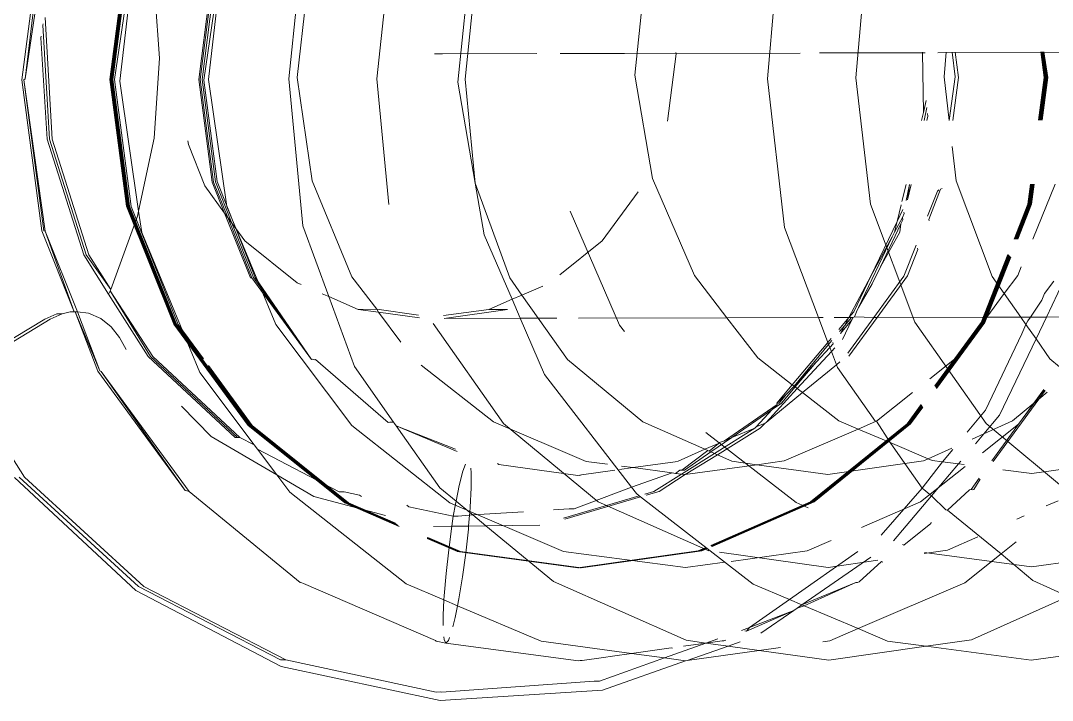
# Model space of a CAD drawing. Header units: millimetres. Extents: x 567392 to 582402, y 4512800 to 4518063.
# Drawn here: x 575578.735 to 575580.778, y 4514461.233 to 4514462.579 of the extents above; entities that cross this region are included whole.
import ezdxf

# ---------------------------------------------------------------- set-up
doc = ezdxf.new("R2010")
doc.units = ezdxf.units.MM
doc.layers.add('a_8', color=8, linetype='Continuous', lineweight=0)

# ---------------------------------------------------------------- blocks, each defined once
blk = doc.blocks.new('A$C4A613EE6')
for p, q in [((551.683, -436.302), (552.074, -439.143)), ((540.035, -436.849), (540.044, -440.994)), ((549.895, -436.731), (550.226, -439.137)), ((548.191, -437.771), (548.378, -439.131)), ((545.276, -438.193), (545.278, -438.841)), ((548.923, -438.195), (547.384, -440.038)), ((545.278, -438.841), (544.568, -438.502)), ((550.493, -439.113), (550.809, -438.41)), ((550.809, -438.41), (551.668, -440.328)), ((542.646, -438.667), (543.734, -439.113)), ((544.813, -438.878), (544.569, -438.697)), ((546.263, -438.582), (546.104, -438.772)), ((548.915, -438.61), (549.02, -438.845)), ((540.534, -438.816), (540.026, -438.893)), ((540.534, -438.83), (540.026, -438.897)), ((540.534, -438.845), (540.026, -438.911)), ((540.534, -438.86), (540.026, -438.926)), ((540.534, -438.875), (540.026, -438.941)), ((540.026, -438.945), (540.534, -438.884)), ((540.534, -438.889), (540.026, -438.956)), ((540.534, -438.816), (541.382, -438.924)), ((540.534, -438.83), (541.382, -438.938)), ((540.534, -438.845), (541.382, -438.953)), ((540.534, -438.86), (541.382, -438.968)), ((540.534, -438.875), (541.382, -438.983)), ((540.534, -438.884), (541.382, -438.994)), ((540.534, -438.889), (541.382, -438.997)), ((544.813, -438.878), (544.943, -438.934)), ((545.278, -439.16), (544.943, -438.934)), ((545.712, -439.048), (545.278, -438.841)), ((545.278, -438.841), (545.278, -439.16)), ((546.104, -438.772), (545.712, -439.048)), ((546.713, -438.894), (546.985, -439.092)), ((546.719, -438.886), (547.4, -439.394)), ((546.733, -438.87), (546.902, -438.993)), ((546.766, -438.83), (546.902, -438.993)), ((542.647, -439.085), (543.046, -439.136)), ((542.647, -439.1), (543.046, -439.151)), ((542.647, -439.115), (543.046, -439.165)), ((542.647, -439.129), (543.046, -439.18)), ((542.647, -439.144), (543.046, -439.195)), ((542.647, -439.157), (543.048, -439.208)), ((542.647, -439.159), (543.046, -439.209)), ((543.046, -439.136), (543.735, -439.408)), ((543.046, -439.151), (543.735, -439.423)), ((543.046, -439.165), (543.735, -439.438)), ((545.354, -439.211), (545.278, -439.16)), ((545.278, -439.16), (545.279, -439.352)), ((545.712, -439.048), (545.429, -439.247)), ((547.221, -439.768), (545.712, -439.048)), ((546.902, -438.993), (548.141, -439.898)), ((546.902, -438.993), (546.985, -439.092)), ((546.985, -439.092), (548.123, -439.92)), ((546.985, -439.092), (547.336, -439.514)), ((548.378, -439.131), (548.302, -439.706)), ((550.226, -439.137), (549.943, -441.258)), ((549.968, -439.741), (550.493, -439.113)), ((552.074, -439.143), (551.796, -441.226)), ((543.046, -439.18), (543.735, -439.453)), ((543.046, -439.195), (543.735, -439.468)), ((543.046, -439.209), (543.735, -439.482)), ((543.048, -439.208), (543.735, -439.48)), ((544.285, -439.339), (544.453, -439.408)), ((545.279, -439.352), (544.815, -439.678)), ((545.429, -439.247), (545.279, -439.352)), ((545.279, -439.352), (545.28, -440.025)), ((545.354, -439.211), (545.429, -439.247)), ((545.429, -439.247), (545.609, -439.331)), ((545.609, -439.331), (547.125, -440.046)), ((549.216, -439.281), (549.283, -439.431)), ((544.07, -439.571), (545.386, -440.091)), ((544.08, -439.56), (545.386, -440.076)), ((544.09, -439.549), (545.386, -440.061)), ((544.453, -439.408), (544.815, -439.678)), ((547.336, -439.514), (547.589, -440.079)), ((547.4, -439.394), (547.966, -440.107)), ((549.73, -439.441), (549.968, -439.741)), ((544.041, -439.603), (545.386, -440.134)), ((544.042, -439.601), (545.388, -440.132)), ((544.05, -439.592), (545.386, -440.121)), ((544.06, -439.581), (545.386, -440.106)), ((544.815, -439.678), (544.478, -439.916)), ((544.815, -439.678), (545.28, -440.025)), ((547.589, -440.079), (547.221, -439.768)), ((549.1, -440.802), (549.968, -439.741)), ((549.968, -439.741), (550.539, -440.459)), ((544.478, -439.916), (542.584, -440.63)), ((545.28, -440.025), (546.087, -440.628)), ((545.28, -440.025), (545.285, -442.194)), ((547.384, -440.038), (545.379, -441.448)), ((545.386, -440.061), (546.694, -441.017)), ((545.386, -440.076), (546.683, -441.024)), ((545.386, -440.091), (546.673, -441.032)), ((545.386, -440.106), (546.663, -441.039)), ((545.386, -440.121), (546.652, -441.046)), ((545.386, -440.134), (546.643, -441.052)), ((545.388, -440.132), (546.649, -441.049)), ((547.125, -440.046), (547.559, -440.409)), ((547.589, -440.079), (547.694, -440.314)), ((547.788, -440.248), (547.589, -440.079)), ((548.471, -440.173), (548.694, -440.335)), ((548.489, -440.152), (548.691, -440.278)), ((548.691, -440.278), (548.7, -440.306)), ((548.7, -440.306), (548.694, -440.335)), ((548.694, -440.335), (548.702, -440.364)), ((548.702, -440.364), (549.1, -440.802)), ((549.628, -440.203), (549.896, -440.802)), ((551.668, -440.328), (551.796, -441.226)), ((540.03, -440.65), (540.536, -440.583)), ((540.536, -440.583), (541.386, -440.692)), ((548.185, -440.583), (548.13, -440.537)), ((548.185, -440.583), (548.143, -440.897)), ((548.2, -440.469), (548.185, -440.583)), ((548.818, -441.119), (548.185, -440.583)), ((548.239, -440.451), (548.939, -441.332)), ((550.539, -440.459), (551.448, -442.571)), ((540.03, -440.709), (540.524, -440.65)), ((541.386, -440.768), (540.521, -440.868)), ((540.524, -440.65), (541.386, -440.768)), ((542.584, -440.63), (541.902, -440.708)), ((546.087, -440.628), (546.503, -441.151)), ((547.874, -440.716), (548.083, -441.181)), ((547.903, -440.696), (548.143, -440.897)), ((540.521, -440.868), (540.03, -440.824)), ((542.735, -440.909), (542.745, -440.936)), ((542.745, -440.936), (543.349, -441.172)), ((542.758, -440.971), (542.784, -441)), ((542.784, -441), (543.283, -441.197)), ((548.143, -440.897), (548.116, -441.102)), ((548.143, -440.897), (548.664, -441.304)), ((548.818, -441.119), (549.096, -440.831)), ((549.1, -440.802), (549.096, -440.831)), ((549.896, -440.802), (549.962, -441.262)), ((541.301, -441.19), (541.248, -441.196)), ((541.387, -441.211), (541.301, -441.19)), ((543.349, -441.172), (543.374, -441.162)), ((548.083, -441.181), (547.763, -441.937)), ((548.116, -441.102), (548.083, -441.181)), ((548.083, -441.181), (548.125, -441.275)), ((548.664, -441.304), (548.818, -441.119)), ((549.708, -441.872), (548.818, -441.119)), ((549.337, -441.127), (549.367, -441.133)), ((549.367, -441.133), (549.796, -441.664)), ((541.23, -441.278), (540.031, -441.294)), ((540.044, -441.245), (540.049, -443.334)), ((541.23, -441.278), (540.987, -441.226)), ((541.387, -441.26), (541.13, -441.21)), ((541.387, -441.316), (541.23, -441.278)), ((543.917, -441.397), (543.943, -441.387)), ((543.943, -441.387), (544.462, -441.593)), ((547.013, -441.322), (547.396, -441.601)), ((547.019, -441.318), (547.397, -441.593)), ((547.022, -441.316), (547.395, -441.589)), ((547.032, -441.308), (547.395, -441.574)), ((547.042, -441.301), (547.395, -441.559)), ((547.052, -441.294), (547.395, -441.545)), ((547.063, -441.287), (547.395, -441.53)), ((548.125, -441.275), (548.178, -441.645)), ((548.178, -441.645), (548.664, -441.304)), ((548.664, -441.304), (549.598, -442.113)), ((548.939, -441.332), (549.443, -442.502)), ((551.796, -441.226), (551.695, -441.986)), ((551.796, -441.226), (552.073, -443.152)), ((542.959, -441.591), (542.653, -441.517)), ((542.959, -441.591), (542.653, -441.551)), ((542.968, -441.62), (542.653, -441.551)), ((545.379, -441.448), (543.045, -442.328)), ((543.853, -441.421), (544.468, -441.664)), ((544.462, -441.593), (545.285, -442.194)), ((546.772, -441.491), (547.339, -442.205)), ((547.395, -441.53), (548.938, -443.441)), ((547.395, -441.545), (548.939, -443.456)), ((547.395, -441.559), (548.939, -443.471)), ((547.395, -441.574), (548.939, -443.486)), ((547.395, -441.589), (548.939, -443.5)), ((547.396, -441.601), (548.939, -443.511)), ((547.397, -441.593), (548.939, -443.493)), ((542.993, -441.704), (542.653, -441.622)), ((543.387, -441.8), (543.059, -441.72)), ((543.387, -441.8), (543.15, -441.686)), ((543.23, -441.656), (543.199, -441.668)), ((543.307, -441.694), (543.23, -441.656)), ((543.351, -441.686), (543.307, -441.694)), ((543.597, -441.85), (543.307, -441.694)), ((543.432, -441.724), (543.351, -441.686)), ((543.597, -441.85), (543.387, -441.8)), ((544.47, -442.316), (543.387, -441.8)), ((544.283, -442.13), (543.432, -441.724)), ((543.597, -441.745), (543.432, -441.724)), ((544.283, -442.13), (543.597, -441.745)), ((544.468, -441.664), (545.285, -442.258)), ((547.763, -441.937), (548.178, -441.645)), ((548.178, -441.645), (548.397, -443.172)), ((549.796, -441.664), (549.785, -441.69)), ((543.688, -441.899), (543.597, -441.85)), ((544.47, -442.316), (543.688, -441.899)), ((545.09, -442.561), (543.688, -441.899)), ((547.339, -442.205), (547.763, -441.937)), ((547.763, -441.937), (547.496, -442.57)), ((551.695, -441.986), (551.448, -442.571)), ((544.619, -442.29), (544.283, -442.13)), ((545.285, -442.194), (546.052, -442.754)), ((545.285, -442.194), (545.285, -442.258)), ((546.28, -442.98), (547.349, -442.228)), ((547.339, -442.205), (547.349, -442.228)), ((547.349, -442.228), (547.496, -442.57)), ((550.093, -442.177), (550.235, -443.162)), ((550.133, -442.082), (550.122, -442.108)), ((550.122, -442.108), (550.524, -442.549)), ((540.542, -442.617), (538.031, -442.392)), ((543.045, -442.328), (540.542, -442.617)), ((545.175, -442.652), (544.47, -442.316)), ((545.286, -442.752), (544.47, -442.316)), ((545.09, -442.561), (544.619, -442.29)), ((545.285, -442.258), (545.275, -442.64)), ((545.285, -442.258), (545.996, -442.775)), ((550.978, -443.685), (550.033, -442.32)), ((545.174, -442.602), (545.09, -442.561)), ((545.275, -442.64), (545.174, -442.602)), ((547.496, -442.57), (547.336, -442.949)), ((547.496, -442.57), (548.127, -444.034)), ((549.924, -442.578), (550.874, -443.932)), ((550.524, -442.549), (550.535, -442.58)), ((550.535, -442.58), (550.534, -442.615)), ((550.534, -442.615), (550.978, -443.685)), ((550.534, -442.615), (550.998, -443.638)), ((551.448, -442.571), (550.998, -443.638)), ((551.448, -442.571), (551.687, -443.127)), ((545.286, -442.752), (545.175, -442.652)), ((545.286, -442.665), (545.275, -442.64)), ((545.336, -442.692), (545.286, -442.665)), ((545.286, -442.698), (545.286, -442.665)), ((545.286, -442.698), (545.286, -442.752)), ((545.45, -442.839), (545.286, -442.698)), ((545.286, -442.752), (545.287, -443.043)), ((545.528, -442.952), (545.286, -442.752)), ((545.45, -442.839), (545.286, -442.752)), ((545.606, -442.922), (545.336, -442.692)), ((545.722, -442.879), (545.336, -442.692)), ((545.565, -442.938), (545.45, -442.839)), ((545.606, -442.922), (545.45, -442.839)), ((545.963, -443.1), (545.89, -443.032)), ((545.963, -443.1), (546.223, -443.001)), ((546.163, -442.929), (546.223, -443.001)), ((546.223, -443.001), (546.28, -442.98)), ((546.223, -443.001), (546.775, -443.671)), ((547.336, -442.949), (546.775, -443.671)), ((545.288, -443.354), (545.783, -443.167)), ((545.783, -443.167), (545.705, -443.101)), ((545.819, -443.154), (545.741, -443.088)), ((545.783, -443.167), (545.819, -443.154)), ((546.618, -443.873), (545.783, -443.167)), ((545.809, -443.062), (545.784, -443.072)), ((545.882, -443.13), (545.809, -443.062)), ((545.819, -443.154), (545.882, -443.13)), ((546.645, -443.838), (545.819, -443.154)), ((545.882, -443.13), (545.963, -443.1)), ((546.173, -443.401), (545.882, -443.13)), ((546.692, -443.777), (545.963, -443.1)), ((548.397, -443.172), (548.202, -444.575)), ((549.702, -443.104), (549.907, -443.58)), ((550.235, -443.162), (549.936, -445.315)), ((551.687, -443.127), (551.707, -443.268)), ((552.073, -443.152), (551.882, -444.528)), ((543.505, -444.026), (545.288, -443.354)), ((545.287, -443.259), (545.288, -443.354)), ((545.288, -443.354), (545.292, -445.167)), ((546.645, -443.838), (546.173, -443.401)), ((546.663, -443.815), (546.173, -443.401)), ((548.938, -443.441), (549.821, -445.462)), ((548.939, -443.456), (549.817, -445.467)), ((548.939, -443.471), (549.813, -445.473)), ((548.939, -443.486), (549.809, -445.478)), ((548.939, -443.493), (549.811, -445.475)), ((548.939, -443.5), (549.805, -445.483)), ((548.939, -443.511), (549.802, -445.487)), ((549.056, -443.556), (548.954, -443.799)), ((549.907, -443.58), (550.116, -445.084)), ((550.998, -443.638), (550.978, -443.685)), ((550.998, -443.638), (551.041, -443.777)), ((540.05, -443.716), (540.058, -447.193)), ((546.645, -443.838), (546.618, -443.873)), ((546.663, -443.815), (546.645, -443.838)), ((546.813, -443.995), (546.645, -443.838)), ((546.692, -443.777), (546.663, -443.815)), ((546.981, -444.084), (546.663, -443.815)), ((546.775, -443.671), (546.692, -443.777)), ((547.367, -444.389), (546.692, -443.777)), ((546.775, -443.671), (547.367, -444.389)), ((548.954, -443.799), (547.566, -445.583)), ((550.978, -443.685), (550.874, -443.932)), ((550.978, -443.685), (551.041, -443.777)), ((551.088, -443.844), (551.041, -443.777)), ((551.537, -444.493), (551.088, -443.844)), ((551.088, -443.844), (551.497, -444.781)), ((551.088, -443.844), (551.427, -444.721)), ((540.564, -444.366), (543.505, -444.026)), ((546.618, -443.873), (546.089, -444.553)), ((546.981, -444.181), (546.618, -443.873)), ((546.981, -444.136), (546.813, -443.995)), ((546.981, -444.181), (546.813, -443.995)), ((548.127, -444.034), (548.202, -444.575)), ((550.874, -443.932), (550.571, -444.649)), ((550.874, -443.932), (551.427, -444.721)), ((537.669, -444.107), (540.564, -444.366)), ((547.11, -444.27), (546.981, -444.084)), ((546.981, -444.181), (546.981, -444.136)), ((547.008, -444.175), (546.981, -444.181)), ((547.727, -445.215), (547.008, -444.175)), ((547.11, -444.27), (547.008, -444.175)), ((547.665, -445.072), (547.11, -444.27)), ((547.454, -444.59), (547.11, -444.27)), ((551.824, -444.109), (551.882, -444.528)), ((547.367, -444.389), (547.377, -444.412)), ((547.377, -444.412), (547.454, -444.59)), ((547.48, -444.508), (547.377, -444.412)), ((546.089, -444.553), (545.292, -445.167)), ((547.454, -444.59), (547.48, -444.614)), ((548.008, -445.353), (547.48, -444.508)), ((547.981, -445.415), (547.48, -444.614)), ((547.48, -444.614), (547.665, -445.072)), ((548.202, -444.575), (548.133, -445.07)), ((548.202, -444.575), (548.399, -445.995)), ((550.571, -444.649), (548.839, -446.876)), ((551.882, -444.528), (551.796, -445.145)), ((551.882, -444.528), (552.079, -445.956)), ((551.427, -444.721), (551.483, -444.879)), ((551.427, -444.721), (551.497, -444.781)), ((551.497, -444.781), (551.493, -444.81)), ((547.95, -445.484), (547.665, -445.072)), ((547.665, -445.072), (547.727, -445.215)), ((548.133, -445.07), (548.008, -445.353)), ((551.796, -445.145), (551.713, -444.907)), ((545.292, -445.167), (544.455, -445.811)), ((545.298, -448.106), (545.292, -445.167)), ((547.764, -445.312), (547.727, -445.215)), ((550.133, -445.212), (550.241, -445.99)), ((551.674, -445.186), (551.692, -445.227)), ((551.692, -445.227), (551.69, -445.261)), ((551.69, -445.261), (551.735, -445.585)), ((551.796, -445.145), (551.735, -445.585)), ((552.079, -445.956), (551.796, -445.145)), ((547.78, -445.334), (547.764, -445.312)), ((547.936, -445.516), (547.78, -445.334)), ((547.78, -445.334), (547.897, -445.603)), ((547.95, -445.484), (547.936, -445.516)), ((547.981, -445.415), (547.95, -445.484)), ((548.312, -446.006), (547.95, -445.484)), ((548.008, -445.353), (547.981, -445.415)), ((548.389, -446.068), (547.981, -445.415)), ((548.399, -445.995), (548.008, -445.353)), ((551.651, -445.35), (551.735, -445.585)), ((547.897, -445.603), (547.352, -446.834)), ((547.924, -445.543), (547.897, -445.603)), ((547.897, -445.603), (548.13, -446.135)), ((547.924, -445.543), (547.936, -445.516)), ((548.312, -446.059), (547.924, -445.543)), ((549.907, -445.524), (548.935, -447.718)), ((549.845, -445.583), (549.911, -445.735)), ((549.847, -445.58), (549.911, -445.725)), ((549.851, -445.575), (549.911, -445.711)), ((549.853, -445.572), (549.911, -445.703)), ((549.855, -445.569), (549.911, -445.696)), ((549.859, -445.564), (549.911, -445.681)), ((549.864, -445.559), (549.911, -445.666)), ((549.911, -445.666), (550.246, -448.054)), ((549.911, -445.681), (550.246, -448.069)), ((549.911, -445.696), (550.246, -448.084)), ((551.735, -445.585), (551.68, -445.977)), ((551.735, -445.585), (551.797, -446.03)), ((551.735, -445.585), (552.027, -446.405)), ((544.455, -445.811), (542.537, -446.644)), ((549.911, -445.703), (550.246, -448.075)), ((549.911, -445.711), (550.246, -448.098)), ((549.911, -445.725), (550.246, -448.113)), ((549.911, -445.735), (550.246, -448.121)), ((548.312, -446.059), (548.312, -446.006)), ((548.312, -446.103), (548.312, -446.059)), ((548.374, -446.183), (548.312, -446.103)), ((548.389, -446.068), (548.374, -446.183)), ((548.399, -445.995), (548.389, -446.068)), ((548.731, -446.616), (548.389, -446.068)), ((548.731, -446.511), (548.399, -445.995)), ((550.241, -445.99), (549.918, -448.401)), ((551.68, -445.977), (550.518, -448.603)), ((552.083, -445.985), (552.027, -446.405)), ((552.079, -445.956), (552.083, -445.985)), ((552.666, -447.633), (552.083, -445.985)), ((540.069, -446.173), (540.042, -446.176)), ((541.398, -446.341), (540.069, -446.173)), ((548.13, -446.135), (548.143, -446.19)), ((548.143, -446.19), (548.261, -447.026)), ((548.364, -446.253), (548.261, -447.026)), ((548.374, -446.183), (548.364, -446.253)), ((548.646, -447.059), (548.364, -446.253)), ((551.834, -446.243), (551.83, -446.271)), ((551.83, -446.271), (551.94, -447.055)), ((548.807, -446.767), (548.731, -446.511)), ((552.027, -446.405), (551.94, -447.055)), ((552.027, -446.405), (552.486, -447.691)), ((542.537, -446.644), (540.486, -446.992)), ((548.784, -446.796), (548.731, -446.616)), ((540.486, -446.992), (538.459, -446.778)), ((543.772, -447.64), (542.798, -446.925)), ((547.352, -446.834), (546.118, -448.326)), ((548.817, -446.905), (548.773, -446.961)), ((548.839, -446.876), (548.817, -446.905)), ((549.261, -448.401), (548.817, -446.905)), ((549.284, -448.374), (548.839, -446.876)), ((548.646, -447.059), (546.417, -448.776)), ((548.261, -447.026), (548.23, -447.257)), ((548.261, -447.026), (548.298, -447.294)), ((548.773, -446.961), (548.646, -447.059)), ((549.076, -448.191), (548.646, -447.059)), ((551.94, -447.055), (551.7, -448.845)), ((551.94, -447.055), (551.993, -447.435)), ((540.058, -447.193), (540.06, -448.471)), ((545.436, -447.293), (543.179, -448.274)), ((545.564, -447.195), (545.436, -447.293)), ((548.193, -447.532), (548.136, -447.957)), ((548.312, -447.388), (548.406, -448.047)), ((551.993, -447.435), (552.017, -447.611)), ((544.444, -448.477), (543.772, -447.64)), ((548.935, -447.718), (547.389, -449.589)), ((552.017, -447.611), (552.077, -448.032)), ((552.486, -447.691), (552.486, -447.797)), ((552.869, -450.842), (552.666, -447.633)), ((552.486, -447.797), (552.704, -450.821)), ((548.136, -447.957), (547.356, -449.789)), ((548.415, -448.117), (548.199, -449.686)), ((548.415, -448.117), (548.406, -448.047)), ((548.414, -448.078), (548.406, -448.047)), ((550.246, -448.054), (549.921, -450.443)), ((550.246, -448.069), (549.921, -450.458)), ((550.246, -448.075), (549.921, -450.447)), ((550.246, -448.084), (549.921, -450.473)), ((550.246, -448.098), (549.921, -450.487)), ((550.246, -448.113), (549.921, -450.502)), ((550.246, -448.121), (549.921, -450.508)), ((552.085, -448.103), (551.738, -450.733)), ((552.077, -448.032), (552.085, -448.103)), ((552.077, -448.032), (552.078, -448.071)), ((552.078, -448.071), (552.085, -448.103)), ((546.118, -448.326), (545.3, -448.902)), ((549.076, -448.191), (549.076, -448.289)), ((549.096, -448.601), (549.076, -448.289)), ((545.299, -448.538), (545.3, -448.902)), ((549.918, -448.401), (548.959, -450.652)), ((550.518, -448.603), (549.414, -449.939)), ((540.061, -448.931), (540.066, -450.798)), ((544.842, -449.225), (544.664, -448.814)), ((545.3, -448.902), (544.842, -449.225)), ((545.3, -448.902), (545.301, -449.26)), ((546.417, -448.776), (545.301, -449.26)), ((549.414, -449.939), (549.398, -448.874)), ((551.7, -448.845), (550.994, -450.502)), ((544.842, -449.225), (544.501, -449.464)), ((544.927, -449.422), (544.842, -449.225)), ((545.301, -449.26), (544.927, -449.422)), ((545.301, -449.26), (545.304, -450.767)), ((549.197, -450.201), (549.134, -449.194)), ((544.501, -449.464), (542.625, -450.154)), ((544.927, -449.422), (543.651, -449.977)), ((545.127, -449.883), (544.927, -449.422)), ((545.126, -449.509), (545.127, -449.883)), ((545.304, -450.767), (545.126, -449.509)), ((547.389, -449.589), (545.409, -450.983)), ((548.199, -449.686), (548.179, -449.711)), ((543.651, -449.977), (542.625, -450.154)), ((545.25, -450.779), (545.127, -449.883)), ((547.356, -449.789), (546.229, -451.219)), ((549.414, -449.939), (549.197, -450.201)), ((549.419, -450.282), (549.414, -449.939)), ((540.626, -450.494), (537.619, -450.183)), ((540.565, -450.351), (538.486, -450.133)), ((542.625, -450.154), (540.565, -450.351)), ((542.625, -450.154), (540.626, -450.494)), ((548.191, -450.345), (548.332, -450.396)), ((548.364, -450.228), (548.272, -450.237)), ((548.332, -450.396), (548.614, -450.467)), ((548.66, -450.229), (548.364, -450.228)), ((549.041, -450.249), (548.66, -450.229)), ((549.15, -450.259), (548.927, -450.529)), ((549.15, -450.259), (549.041, -450.249)), ((549.197, -450.201), (549.15, -450.259)), ((549.201, -450.263), (549.15, -450.259)), ((549.201, -450.263), (549.197, -450.201)), ((549.222, -450.491), (549.201, -450.263)), ((549.419, -450.282), (549.201, -450.263)), ((549.42, -450.611), (549.419, -450.282)), ((549.482, -450.287), (549.419, -450.282)), ((549.953, -450.34), (549.482, -450.287)), ((550.422, -450.404), (549.953, -450.34)), ((547.944, -450.506), (547.43, -451.717)), ((547.896, -450.539), (547.43, -451.717)), ((548.614, -450.467), (548.927, -450.529)), ((548.927, -450.529), (548.66, -450.852)), ((548.927, -450.529), (548.985, -450.54)), ((548.985, -450.54), (549.222, -450.588)), ((549.036, -451.464), (549.222, -450.588)), ((549.222, -450.491), (549.222, -450.588)), ((549.222, -450.588), (549.42, -450.611)), ((549.921, -450.443), (549.641, -451.092)), ((549.921, -450.447), (549.641, -451.092)), ((549.921, -450.458), (549.646, -451.095)), ((549.921, -450.473), (549.651, -451.098)), ((549.921, -450.487), (549.656, -451.1)), ((549.921, -450.502), (549.662, -451.103)), ((550.857, -450.475), (550.422, -450.404)), ((550.994, -450.502), (550.857, -450.475)), ((550.994, -450.502), (550.88, -450.77)), ((551.228, -450.549), (550.994, -450.502)), ((551.411, -450.594), (551.228, -450.549)), ((540.066, -450.798), (540.066, -450.96)), ((548.959, -450.652), (547.429, -452.595)), ((549.42, -450.611), (549.889, -450.675)), ((549.429, -450.978), (549.42, -450.611)), ((549.889, -450.675), (550.36, -450.728)), ((550.36, -450.728), (550.802, -450.766)), ((550.88, -450.77), (550.563, -451.516)), ((550.802, -450.766), (550.88, -450.77)), ((550.88, -450.77), (551.183, -450.786)), ((551.183, -450.786), (551.384, -450.787)), ((551.612, -450.774), (551.667, -450.769)), ((551.684, -450.682), (551.627, -450.662)), ((551.667, -450.769), (551.738, -450.733)), ((551.738, -450.733), (551.684, -450.682)), ((551.738, -450.733), (551.7, -450.922)), ((548.66, -450.852), (547.43, -451.717)), ((551.682, -450.94), (550.557, -453.552)), ((551.7, -450.922), (551.682, -450.94)), ((552.704, -450.927), (552.065, -453.898)), ((552.196, -453.992), (552.869, -450.842)), ((552.704, -450.821), (552.698, -450.847)), ((552.704, -450.927), (552.698, -450.847)), ((545.125, -452.096), (545.239, -451.273)), ((545.181, -452.068), (545.294, -451.252)), ((545.773, -451.623), (545.181, -452.068)), ((550.563, -451.516), (548.747, -453.82)), ((549.005, -451.504), (549.036, -451.464)), ((540.563, -452.097), (538.052, -451.829)), ((547.363, -451.768), (546.258, -452.542)), ((547.363, -451.768), (547.358, -451.813)), ((547.358, -451.813), (547.36, -451.839)), ((547.385, -451.749), (547.363, -451.768)), ((547.385, -451.749), (547.43, -451.717)), ((549.423, -451.656), (548.959, -452.73)), ((549.409, -451.674), (548.959, -452.715)), ((549.395, -451.692), (548.959, -452.701)), ((549.38, -451.71), (548.959, -452.686)), ((549.366, -451.728), (548.959, -452.671)), ((549.363, -451.732), (548.96, -452.66)), ((543.049, -451.859), (540.563, -452.097)), ((547.364, -451.874), (546.118, -453.314)), ((547.364, -451.874), (547.36, -451.839)), ((548.832, -453.344), (549.207, -451.93)), ((545.125, -452.096), (544.482, -452.594)), ((545.181, -452.068), (545.125, -452.096)), ((545.125, -452.096), (545.126, -452.471)), ((545.126, -452.471), (545.181, -452.068)), ((548.739, -452.748), (548.805, -452.441)), ((548.805, -452.441), (548.835, -452.402)), ((544.482, -452.594), (542.58, -453.382)), ((544.874, -453.05), (545.126, -452.471)), ((546.258, -452.542), (544.874, -453.05)), ((547.429, -452.595), (545.428, -454.1)), ((548.959, -452.671), (547.424, -454.587)), ((548.959, -452.686), (547.424, -454.602)), ((548.959, -452.701), (547.424, -454.617)), ((548.959, -452.715), (547.424, -454.632)), ((548.959, -452.73), (547.424, -454.646)), ((548.96, -452.66), (547.426, -454.565)), ((547.892, -454.464), (548.739, -452.845)), ((548.739, -452.845), (548.739, -452.748)), ((544.874, -453.05), (543.473, -453.565)), ((544.816, -453.184), (544.874, -453.05)), ((540.537, -453.678), (538.468, -453.439)), ((542.58, -453.382), (540.537, -453.678)), ((546.116, -453.393), (544.492, -454.505)), ((546.116, -453.393), (544.497, -454.538)), ((546.116, -453.393), (544.502, -454.572)), ((546.123, -453.341), (546.114, -453.366)), ((546.114, -453.366), (546.116, -453.393)), ((546.118, -453.314), (546.123, -453.341)), ((548.401, -454.081), (548.832, -453.344)), ((540.562, -453.844), (537.686, -453.537)), ((543.473, -453.565), (540.562, -453.844)), ((544.602, -453.677), (544.637, -453.597)), ((550.537, -453.618), (548.734, -455.816)), ((550.54, -453.585), (550.537, -453.618)), ((550.557, -453.552), (550.54, -453.585)), ((543.769, -454.711), (544.602, -453.677)), ((548.747, -453.82), (548.401, -454.081)), ((552.065, -453.898), (550.614, -456.713)), ((552.066, -454.004), (550.615, -456.818)), ((550.691, -456.867), (552.196, -453.992)), ((552.066, -454.004), (552.065, -453.898)), ((545.428, -454.1), (543.091, -455.068)), ((547.641, -455.379), (548.401, -454.081)), ((548.401, -454.081), (547.892, -454.464)), ((547.808, -454.528), (547.892, -454.464)), ((544.504, -454.6), (543.219, -455.113)), ((544.502, -454.572), (543.306, -455.05)), ((544.497, -454.538), (543.416, -454.969)), ((544.492, -454.505), (543.523, -454.891)), ((544.502, -454.572), (544.504, -454.6)), ((547.424, -454.587), (545.421, -456.062)), ((547.424, -454.602), (545.421, -456.077)), ((547.424, -454.617), (545.421, -456.091)), ((547.424, -454.632), (545.421, -456.106)), ((547.424, -454.646), (545.421, -456.121)), ((547.426, -454.565), (546.239, -455.434)), ((547.808, -454.528), (546.374, -455.606)), ((547.661, -454.808), (547.808, -454.528)), ((543.523, -454.891), (542.596, -455.26)), ((543.416, -454.969), (543.523, -454.891)), ((543.523, -454.891), (543.769, -454.711)), ((546.06, -456.532), (547.661, -454.808)), ((546.06, -456.578), (547.661, -454.855)), ((547.661, -454.855), (547.661, -454.808)), ((547.661, -454.905), (547.661, -454.855)), ((543.091, -455.068), (540.571, -455.433)), ((543.416, -454.969), (542.601, -455.295)), ((543.306, -455.05), (542.604, -455.33)), ((543.219, -455.113), (543.306, -455.05)), ((543.306, -455.05), (543.416, -454.969)), ((546.061, -456.629), (547.661, -454.905)), ((540.571, -455.433), (538.057, -455.142)), ((540.572, -455.56), (538.543, -455.302)), ((540.587, -455.526), (538.546, -455.223)), ((542.601, -455.295), (540.572, -455.56)), ((542.596, -455.26), (540.587, -455.526)), ((543.219, -455.113), (542.604, -455.359)), ((542.683, -455.505), (543.219, -455.113)), ((540.572, -455.596), (538.543, -455.337)), ((540.573, -455.624), (538.544, -455.366)), ((542.604, -455.33), (540.572, -455.596)), ((542.604, -455.359), (540.573, -455.624)), ((541.864, -455.828), (542.683, -455.505)), ((547.045, -455.964), (547.641, -455.379)), ((546.374, -455.606), (543.601, -456.754)), ((546.109, -455.529), (545.423, -456.032)), ((541.864, -455.828), (541.791, -455.839)), ((548.716, -455.892), (546.35, -457.624)), ((548.734, -455.816), (546.354, -457.559)), ((548.716, -455.892), (546.354, -457.559)), ((548.718, -455.86), (548.716, -455.892)), ((548.734, -455.816), (548.718, -455.86)), ((545.421, -456.062), (543.085, -456.995)), ((545.421, -456.077), (543.085, -457.009)), ((545.421, -456.091), (543.085, -457.024)), ((545.421, -456.106), (543.085, -457.039)), ((545.423, -456.032), (543.087, -456.963)), ((545.421, -456.121), (543.085, -457.054)), ((540.154, -456.399), (538.574, -456.512)), ((541.734, -456.507), (540.154, -456.399)), ((543.18, -456.815), (541.734, -456.507)), ((544.76, -457.378), (546.06, -456.532)), ((544.76, -457.378), (546.06, -456.578)), ((544.827, -457.413), (546.061, -456.629)), ((550.614, -456.713), (548.449, -459.072)), ((540.604, -457.188), (537.646, -456.846)), ((538.046, -456.92), (540.575, -457.295)), ((543.18, -456.815), (540.604, -457.188)), ((543.601, -456.754), (543.18, -456.815)), ((543.28, -456.836), (543.18, -456.815)), ((544.734, -457.368), (543.28, -456.836)), ((550.615, -456.818), (548.45, -459.178)), ((548.458, -459.272), (550.691, -456.867)), ((538.063, -457.003), (540.575, -457.323)), ((538.063, -457.017), (540.575, -457.338)), ((538.063, -457.032), (540.575, -457.352)), ((538.063, -457.047), (540.575, -457.367)), ((538.063, -457.062), (540.575, -457.382)), ((543.087, -456.963), (540.575, -457.295)), ((543.085, -456.995), (540.575, -457.323)), ((543.085, -457.009), (540.575, -457.338)), ((543.085, -457.024), (540.575, -457.352)), ((543.085, -457.039), (540.575, -457.367)), ((543.085, -457.054), (540.575, -457.382)), ((545.683, -457.195), (545.922, -457.059)), ((545.683, -457.195), (545.469, -457.356)), ((544.047, -457.801), (544.734, -457.368)), ((544.047, -457.854), (544.734, -457.368)), ((544.047, -457.898), (544.827, -457.413)), ((544.76, -457.378), (544.734, -457.368)), ((544.827, -457.413), (544.76, -457.378)), ((545.469, -457.356), (545.305, -457.566)), ((546.345, -457.586), (545.172, -458.068)), ((546.35, -457.624), (545.172, -458.068)), ((546.345, -457.586), (545.177, -458.028)), ((545.305, -457.566), (545.204, -457.808)), ((546.354, -457.559), (546.345, -457.586)), ((541.758, -458.529), (544.047, -457.801)), ((541.758, -458.582), (544.047, -457.854)), ((541.758, -458.626), (544.047, -457.898)), ((545.204, -457.808), (545.177, -458.028)), ((545.176, -458.093), (543.572, -458.733)), ((545.177, -458.028), (543.577, -458.666)), ((545.176, -458.093), (543.577, -458.666)), ((545.177, -458.028), (545.172, -458.068)), ((545.172, -458.068), (545.176, -458.093)), ((545.176, -458.093), (545.173, -458.173)), ((545.173, -458.173), (545.212, -458.326)), ((545.212, -458.326), (545.32, -458.566)), ((545.212, -458.326), (545.212, -458.431)), ((539.349, -458.667), (541.758, -458.529)), ((545.212, -458.431), (545.32, -458.671)), ((545.32, -458.566), (545.856, -459.447)), ((540.563, -459.064), (537.546, -458.616)), ((540.563, -459.064), (537.583, -458.704)), ((540.58, -459.124), (537.589, -458.743)), ((539.469, -458.707), (539.499, -458.711)), ((539.499, -458.711), (541.758, -458.582)), ((539.715, -458.743), (539.748, -458.748)), ((539.748, -458.748), (541.758, -458.626)), ((543.577, -458.666), (540.578, -459.085)), ((543.57, -458.694), (540.578, -459.085)), ((543.572, -458.733), (540.58, -459.124)), ((543.577, -458.666), (543.57, -458.694)), ((545.32, -458.671), (545.856, -459.553)), ((540.578, -459.085), (540.563, -459.064)), ((548.449, -459.072), (547.288, -459.811))]:
    blk.add_line(p, q)

msp = doc.modelspace()

# ---------------------------------------------------------------- block references
at = {"layer": 'a_8', "xscale": 0.09999999999999998, "yscale": 0.09999999999999998, "zscale": 0.09999999999999998, "rotation": 270}
msp.add_blockref('A$C4A613EE6', (575624.6503, 4514516.5203), dxfattribs=at)

doc.saveas('drawing.dxf')
